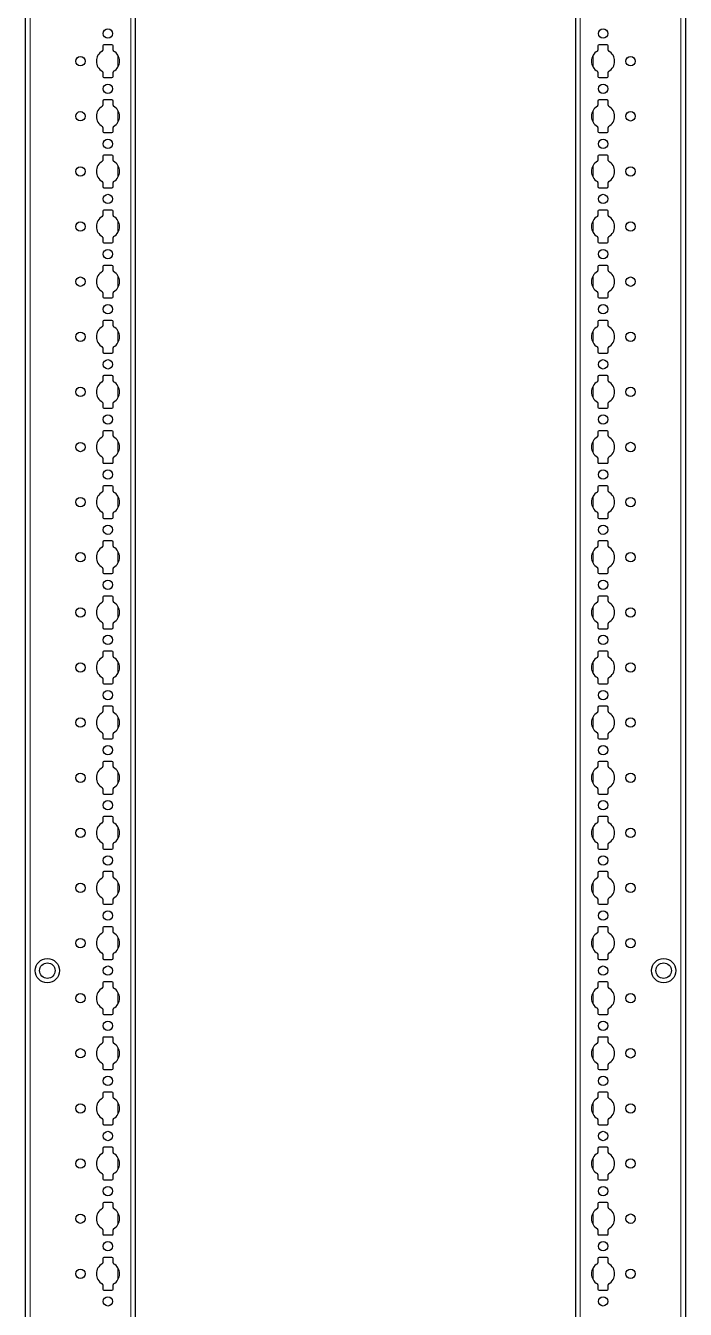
# Model space of a CAD drawing. Header units: millimetres. Extents: x -250 to 4725, y -1647 to 1577.
# Drawn here: x 4426 to 4725, y -423 to 159 of the extents above; entities that cross this region are included whole.
import ezdxf

# ---------------------------------------------------------------- set-up
doc = ezdxf.new("R2010")
doc.units = ezdxf.units.MM

msp = doc.modelspace()

# ---------------------------------------------------------------- linework, layer by layer
at = {"color": 7, "linetype": 'Continuous', "lineweight": 25}
for p, q in [((4425.51, -1006.24), (4425.51, 1092.76)), ((4475.21, 1092.76), (4475.21, -1006.24)), ((4675.21, -1006.24), (4675.21, 1092.76)), ((4724.91, 1092.76), (4724.91, -1006.24)), ((4460.56, 150.16), (4460.56, 148.28)), ((4464.66, 150.66), (4461.06, 150.66)), ((4465.16, 148.28), (4465.16, 150.16)), ((4685.26, 150.16), (4685.26, 148.28)), ((4689.36, 150.66), (4685.76, 150.66)), ((4689.86, 148.28), (4689.86, 150.16)), ((4460.56, 138.23), (4460.56, 136.36)), ((4461.06, 135.86), (4464.66, 135.86)), ((4465.16, 136.36), (4465.16, 138.23)), ((4685.26, 138.23), (4685.26, 136.36)), ((4685.76, 135.86), (4689.36, 135.86)), ((4689.86, 136.36), (4689.86, 138.23)), ((4460.56, 125.16), (4460.56, 123.28)), ((4464.66, 125.66), (4461.06, 125.66)), ((4465.16, 123.28), (4465.16, 125.16)), ((4685.26, 125.16), (4685.26, 123.28)), ((4689.36, 125.66), (4685.76, 125.66)), ((4689.86, 123.28), (4689.86, 125.16)), ((4460.56, 113.23), (4460.56, 111.36)), ((4461.06, 110.86), (4464.66, 110.86)), ((4465.16, 111.36), (4465.16, 113.23)), ((4685.26, 113.23), (4685.26, 111.36)), ((4685.76, 110.86), (4689.36, 110.86)), ((4689.86, 111.36), (4689.86, 113.23)), ((4460.56, 100.16), (4460.56, 98.28)), ((4464.66, 100.66), (4461.06, 100.66)), ((4465.16, 98.28), (4465.16, 100.16)), ((4685.26, 100.16), (4685.26, 98.28)), ((4689.36, 100.66), (4685.76, 100.66)), ((4689.86, 98.28), (4689.86, 100.16)), ((4460.56, 88.23), (4460.56, 86.36)), ((4465.16, 86.36), (4465.16, 88.23)), ((4685.26, 88.23), (4685.26, 86.36)), ((4689.86, 86.36), (4689.86, 88.23)), ((4461.06, 85.86), (4464.66, 85.86)), ((4685.76, 85.86), (4689.36, 85.86)), ((4460.56, 75.16), (4460.56, 73.28)), ((4464.66, 75.66), (4461.06, 75.66)), ((4465.16, 73.28), (4465.16, 75.16)), ((4685.26, 75.16), (4685.26, 73.28)), ((4689.36, 75.66), (4685.76, 75.66)), ((4689.86, 73.28), (4689.86, 75.16)), ((4460.56, 63.23), (4460.56, 61.36)), ((4461.06, 60.86), (4464.66, 60.86)), ((4465.16, 61.36), (4465.16, 63.23)), ((4685.26, 63.23), (4685.26, 61.36)), ((4685.76, 60.86), (4689.36, 60.86)), ((4689.86, 61.36), (4689.86, 63.23)), ((4460.56, 50.16), (4460.56, 48.28)), ((4464.66, 50.66), (4461.06, 50.66)), ((4465.16, 48.28), (4465.16, 50.16)), ((4685.26, 50.16), (4685.26, 48.28)), ((4689.36, 50.66), (4685.76, 50.66)), ((4689.86, 48.28), (4689.86, 50.16)), ((4460.56, 38.23), (4460.56, 36.36)), ((4461.06, 35.86), (4464.66, 35.86)), ((4465.16, 36.36), (4465.16, 38.23)), ((4685.26, 38.23), (4685.26, 36.36)), ((4685.76, 35.86), (4689.36, 35.86)), ((4689.86, 36.36), (4689.86, 38.23)), ((4460.56, 25.16), (4460.56, 23.28)), ((4464.66, 25.66), (4461.06, 25.66)), ((4465.16, 23.28), (4465.16, 25.16)), ((4685.26, 25.16), (4685.26, 23.28)), ((4689.36, 25.66), (4685.76, 25.66)), ((4689.86, 23.28), (4689.86, 25.16)), ((4460.56, 13.23), (4460.56, 11.36)), ((4465.16, 11.36), (4465.16, 13.23)), ((4685.26, 13.23), (4685.26, 11.36)), ((4689.86, 11.36), (4689.86, 13.23)), ((4461.06, 10.86), (4464.66, 10.86)), ((4685.76, 10.86), (4689.36, 10.86)), ((4460.56, 0.16), (4460.56, -1.72)), ((4464.66, 0.66), (4461.06, 0.66)), ((4465.16, -1.72), (4465.16, 0.16)), ((4685.26, 0.16), (4685.26, -1.72)), ((4689.36, 0.66), (4685.76, 0.66)), ((4689.86, -1.72), (4689.86, 0.16)), ((4460.56, -11.77), (4460.56, -13.64)), ((4461.06, -14.14), (4464.66, -14.14)), ((4465.16, -13.64), (4465.16, -11.77)), ((4685.26, -11.77), (4685.26, -13.64)), ((4685.76, -14.14), (4689.36, -14.14)), ((4689.86, -13.64), (4689.86, -11.77)), ((4460.56, -24.84), (4460.56, -26.72)), ((4464.66, -24.34), (4461.06, -24.34)), ((4465.16, -26.72), (4465.16, -24.84)), ((4685.26, -24.84), (4685.26, -26.72)), ((4689.36, -24.34), (4685.76, -24.34)), ((4689.86, -26.72), (4689.86, -24.84)), ((4460.56, -36.77), (4460.56, -38.64)), ((4461.06, -39.14), (4464.66, -39.14)), ((4465.16, -38.64), (4465.16, -36.77)), ((4685.26, -36.77), (4685.26, -38.64)), ((4685.76, -39.14), (4689.36, -39.14)), ((4689.86, -38.64), (4689.86, -36.77)), ((4460.56, -49.84), (4460.56, -51.72)), ((4464.66, -49.34), (4461.06, -49.34)), ((4465.16, -51.72), (4465.16, -49.84)), ((4685.26, -49.84), (4685.26, -51.72)), ((4689.36, -49.34), (4685.76, -49.34)), ((4689.86, -51.72), (4689.86, -49.84)), ((4460.56, -61.77), (4460.56, -63.64)), ((4465.16, -63.64), (4465.16, -61.77)), ((4685.26, -61.77), (4685.26, -63.64)), ((4689.86, -63.64), (4689.86, -61.77)), ((4461.06, -64.14), (4464.66, -64.14)), ((4685.76, -64.14), (4689.36, -64.14)), ((4460.56, -74.84), (4460.56, -76.72)), ((4464.66, -74.34), (4461.06, -74.34)), ((4465.16, -76.72), (4465.16, -74.84)), ((4685.26, -74.84), (4685.26, -76.72)), ((4689.36, -74.34), (4685.76, -74.34)), ((4689.86, -76.72), (4689.86, -74.84)), ((4460.56, -86.77), (4460.56, -88.64)), ((4465.16, -88.64), (4465.16, -86.77)), ((4685.26, -86.77), (4685.26, -88.64)), ((4689.86, -88.64), (4689.86, -86.77)), ((4461.06, -89.14), (4464.66, -89.14)), ((4685.76, -89.14), (4689.36, -89.14)), ((4460.56, -99.84), (4460.56, -101.72)), ((4464.66, -99.34), (4461.06, -99.34)), ((4465.16, -101.72), (4465.16, -99.84)), ((4685.26, -99.84), (4685.26, -101.72)), ((4689.36, -99.34), (4685.76, -99.34)), ((4689.86, -101.72), (4689.86, -99.84)), ((4460.56, -111.77), (4460.56, -113.64)), ((4461.06, -114.14), (4464.66, -114.14)), ((4465.16, -113.64), (4465.16, -111.77)), ((4685.26, -111.77), (4685.26, -113.64)), ((4685.76, -114.14), (4689.36, -114.14)), ((4689.86, -113.64), (4689.86, -111.77)), ((4460.56, -124.84), (4460.56, -126.72)), ((4464.66, -124.34), (4461.06, -124.34)), ((4465.16, -126.72), (4465.16, -124.84)), ((4685.26, -124.84), (4685.26, -126.72)), ((4689.36, -124.34), (4685.76, -124.34)), ((4689.86, -126.72), (4689.86, -124.84)), ((4460.56, -136.77), (4460.56, -138.64)), ((4461.06, -139.14), (4464.66, -139.14)), ((4465.16, -138.64), (4465.16, -136.77)), ((4685.26, -136.77), (4685.26, -138.64)), ((4685.76, -139.14), (4689.36, -139.14)), ((4689.86, -138.64), (4689.86, -136.77)), ((4460.56, -149.84), (4460.56, -151.72)), ((4464.66, -149.34), (4461.06, -149.34)), ((4465.16, -151.72), (4465.16, -149.84)), ((4685.26, -149.84), (4685.26, -151.72)), ((4689.36, -149.34), (4685.76, -149.34)), ((4689.86, -151.72), (4689.86, -149.84)), ((4460.56, -161.77), (4460.56, -163.64)), ((4465.16, -163.64), (4465.16, -161.77)), ((4685.26, -161.77), (4685.26, -163.64)), ((4689.86, -163.64), (4689.86, -161.77)), ((4461.06, -164.14), (4464.66, -164.14)), ((4685.76, -164.14), (4689.36, -164.14)), ((4464.66, -174.34), (4461.06, -174.34)), ((4689.36, -174.34), (4685.76, -174.34)), ((4460.56, -174.84), (4460.56, -176.72)), ((4465.16, -176.72), (4465.16, -174.84)), ((4685.26, -174.84), (4685.26, -176.72)), ((4689.86, -176.72), (4689.86, -174.84)), ((4460.56, -186.77), (4460.56, -188.64)), ((4461.06, -189.14), (4464.66, -189.14)), ((4465.16, -188.64), (4465.16, -186.77)), ((4685.26, -186.77), (4685.26, -188.64)), ((4685.76, -189.14), (4689.36, -189.14)), ((4689.86, -188.64), (4689.86, -186.77)), ((4460.56, -199.84), (4460.56, -201.72)), ((4464.66, -199.34), (4461.06, -199.34)), ((4465.16, -201.72), (4465.16, -199.84)), ((4685.26, -199.84), (4685.26, -201.72)), ((4689.36, -199.34), (4685.76, -199.34)), ((4689.86, -201.72), (4689.86, -199.84)), ((4460.56, -211.77), (4460.56, -213.64)), ((4461.06, -214.14), (4464.66, -214.14)), ((4465.16, -213.64), (4465.16, -211.77)), ((4685.26, -211.77), (4685.26, -213.64)), ((4685.76, -214.14), (4689.36, -214.14)), ((4689.86, -213.64), (4689.86, -211.77)), ((4460.56, -224.84), (4460.56, -226.72)), ((4464.66, -224.34), (4461.06, -224.34)), ((4465.16, -226.72), (4465.16, -224.84)), ((4685.26, -224.84), (4685.26, -226.72)), ((4689.36, -224.34), (4685.76, -224.34)), ((4689.86, -226.72), (4689.86, -224.84)), ((4460.56, -236.77), (4460.56, -238.64)), ((4465.16, -238.64), (4465.16, -236.77)), ((4685.26, -236.77), (4685.26, -238.64)), ((4689.86, -238.64), (4689.86, -236.77)), ((4461.06, -239.14), (4464.66, -239.14)), ((4685.76, -239.14), (4689.36, -239.14)), ((4460.56, -249.84), (4460.56, -251.72)), ((4464.66, -249.34), (4461.06, -249.34)), ((4465.16, -251.72), (4465.16, -249.84)), ((4685.26, -249.84), (4685.26, -251.72)), ((4689.36, -249.34), (4685.76, -249.34)), ((4689.86, -251.72), (4689.86, -249.84)), ((4460.56, -261.77), (4460.56, -263.64)), ((4465.16, -263.64), (4465.16, -261.77)), ((4685.26, -261.77), (4685.26, -263.64)), ((4689.86, -263.64), (4689.86, -261.77)), ((4461.06, -264.14), (4464.66, -264.14)), ((4685.76, -264.14), (4689.36, -264.14)), ((4460.56, -274.84), (4460.56, -276.72)), ((4464.66, -274.34), (4461.06, -274.34)), ((4465.16, -276.72), (4465.16, -274.84)), ((4685.26, -274.84), (4685.26, -276.72)), ((4689.36, -274.34), (4685.76, -274.34)), ((4689.86, -276.72), (4689.86, -274.84)), ((4460.56, -286.77), (4460.56, -288.64)), ((4461.06, -289.14), (4464.66, -289.14)), ((4465.16, -288.64), (4465.16, -286.77)), ((4685.26, -286.77), (4685.26, -288.64)), ((4685.76, -289.14), (4689.36, -289.14)), ((4689.86, -288.64), (4689.86, -286.77)), ((4460.56, -299.84), (4460.56, -301.72)), ((4464.66, -299.34), (4461.06, -299.34)), ((4465.16, -301.72), (4465.16, -299.84)), ((4685.26, -299.84), (4685.26, -301.72)), ((4689.36, -299.34), (4685.76, -299.34)), ((4689.86, -301.72), (4689.86, -299.84)), ((4460.56, -311.77), (4460.56, -313.64)), ((4461.06, -314.14), (4464.66, -314.14)), ((4465.16, -313.64), (4465.16, -311.77)), ((4685.26, -311.77), (4685.26, -313.64)), ((4685.76, -314.14), (4689.36, -314.14)), ((4689.86, -313.64), (4689.86, -311.77)), ((4460.56, -324.84), (4460.56, -326.72)), ((4464.66, -324.34), (4461.06, -324.34)), ((4465.16, -326.72), (4465.16, -324.84)), ((4685.26, -324.84), (4685.26, -326.72)), ((4689.36, -324.34), (4685.76, -324.34)), ((4689.86, -326.72), (4689.86, -324.84)), ((4460.56, -336.77), (4460.56, -338.64)), ((4465.16, -338.64), (4465.16, -336.77)), ((4685.26, -336.77), (4685.26, -338.64)), ((4689.86, -338.64), (4689.86, -336.77)), ((4461.06, -339.14), (4464.66, -339.14)), ((4685.76, -339.14), (4689.36, -339.14)), ((4460.56, -349.84), (4460.56, -351.72)), ((4464.66, -349.34), (4461.06, -349.34)), ((4465.16, -351.72), (4465.16, -349.84)), ((4685.26, -349.84), (4685.26, -351.72)), ((4689.36, -349.34), (4685.76, -349.34)), ((4689.86, -351.72), (4689.86, -349.84)), ((4460.56, -361.77), (4460.56, -363.64)), ((4461.06, -364.14), (4464.66, -364.14)), ((4465.16, -363.64), (4465.16, -361.77)), ((4685.26, -361.77), (4685.26, -363.64)), ((4685.76, -364.14), (4689.36, -364.14)), ((4689.86, -363.64), (4689.86, -361.77)), ((4460.56, -374.84), (4460.56, -376.72)), ((4464.66, -374.34), (4461.06, -374.34)), ((4465.16, -376.72), (4465.16, -374.84)), ((4685.26, -374.84), (4685.26, -376.72)), ((4689.36, -374.34), (4685.76, -374.34)), ((4689.86, -376.72), (4689.86, -374.84)), ((4460.56, -386.77), (4460.56, -388.64)), ((4461.06, -389.14), (4464.66, -389.14)), ((4465.16, -388.64), (4465.16, -386.77)), ((4685.26, -386.77), (4685.26, -388.64)), ((4685.76, -389.14), (4689.36, -389.14)), ((4689.86, -388.64), (4689.86, -386.77)), ((4460.56, -399.84), (4460.56, -401.72)), ((4464.66, -399.34), (4461.06, -399.34)), ((4465.16, -401.72), (4465.16, -399.84)), ((4685.26, -399.84), (4685.26, -401.72)), ((4689.36, -399.34), (4685.76, -399.34)), ((4689.86, -401.72), (4689.86, -399.84)), ((4460.56, -411.77), (4460.56, -413.64)), ((4465.16, -413.64), (4465.16, -411.77)), ((4685.26, -411.77), (4685.26, -413.64)), ((4689.86, -413.64), (4689.86, -411.77)), ((4461.06, -414.14), (4464.66, -414.14)), ((4685.76, -414.14), (4689.36, -414.14))]:
    msp.add_line(p, q, dxfattribs=at)
at = {"color": 8, "linetype": 'Continuous', "lineweight": 18}
for p, q in [((4427.51, 1092.76), (4427.51, -1006.24)), ((4473.21, -1006.24), (4473.21, 1092.76)), ((4677.21, 1092.76), (4677.21, -1006.24)), ((4722.91, -1006.24), (4722.91, 1092.76)), ((4467.36, 140.55), (4467.36, 145.96)), ((4683.06, 145.96), (4683.06, 140.55)), ((4467.36, 115.55), (4467.36, 120.96)), ((4683.06, 120.96), (4683.06, 115.55)), ((4467.36, 90.55), (4467.36, 95.96)), ((4683.06, 95.96), (4683.06, 90.55)), ((4467.36, 65.55), (4467.36, 70.96)), ((4683.06, 70.96), (4683.06, 65.55)), ((4467.36, 40.55), (4467.36, 45.96)), ((4683.06, 45.96), (4683.06, 40.55)), ((4467.36, 15.55), (4467.36, 20.96)), ((4683.06, 20.96), (4683.06, 15.55)), ((4467.36, -9.45), (4467.36, -4.04)), ((4683.06, -4.04), (4683.06, -9.45)), ((4467.36, -34.45), (4467.36, -29.04)), ((4683.06, -29.04), (4683.06, -34.45)), ((4467.36, -59.45), (4467.36, -54.04)), ((4683.06, -54.04), (4683.06, -59.45)), ((4467.36, -84.45), (4467.36, -79.04)), ((4683.06, -79.04), (4683.06, -84.45)), ((4467.36, -109.45), (4467.36, -104.04)), ((4683.06, -104.04), (4683.06, -109.45)), ((4467.36, -134.45), (4467.36, -129.04)), ((4683.06, -129.04), (4683.06, -134.45)), ((4467.36, -159.45), (4467.36, -154.04)), ((4683.06, -154.04), (4683.06, -159.45)), ((4467.36, -184.45), (4467.36, -179.04)), ((4683.06, -179.04), (4683.06, -184.45)), ((4467.36, -209.45), (4467.36, -204.04)), ((4683.06, -204.04), (4683.06, -209.45)), ((4467.36, -234.45), (4467.36, -229.04)), ((4683.06, -229.04), (4683.06, -234.45)), ((4467.36, -259.45), (4467.36, -254.04)), ((4683.06, -254.04), (4683.06, -259.45)), ((4467.36, -284.45), (4467.36, -279.04)), ((4683.06, -279.04), (4683.06, -284.45)), ((4467.36, -309.45), (4467.36, -304.04)), ((4683.06, -304.04), (4683.06, -309.45)), ((4467.36, -334.45), (4467.36, -329.04)), ((4683.06, -329.04), (4683.06, -334.45)), ((4467.36, -359.45), (4467.36, -354.04)), ((4683.06, -354.04), (4683.06, -359.45)), ((4467.36, -384.45), (4467.36, -379.04)), ((4683.06, -379.04), (4683.06, -384.45)), ((4467.36, -409.45), (4467.36, -404.04)), ((4683.06, -404.04), (4683.06, -409.45))]:
    msp.add_line(p, q, dxfattribs=at)
at = {"color": 7, "linetype": 'Continuous', "lineweight": 25}
for centre, radius in [((4462.86, 155.76), 2.12), ((4687.56, 155.76), 2.12), ((4450.36, 143.26), 2.12), ((4700.06, 143.26), 2.13), ((4462.86, 130.76), 2.12), ((4687.56, 130.76), 2.12), ((4450.36, 118.26), 2.12), ((4700.06, 118.26), 2.13), ((4462.86, 105.76), 2.12), ((4687.56, 105.76), 2.12), ((4450.36, 93.26), 2.12), ((4700.06, 93.26), 2.13), ((4462.86, 80.76), 2.12), ((4687.56, 80.76), 2.12), ((4450.36, 68.26), 2.12), ((4700.06, 68.26), 2.13), ((4462.86, 55.76), 2.12), ((4687.56, 55.76), 2.12), ((4450.36, 43.26), 2.12), ((4700.06, 43.26), 2.13), ((4462.86, 30.76), 2.12), ((4687.56, 30.76), 2.12), ((4450.36, 18.26), 2.12), ((4700.06, 18.26), 2.13), ((4462.86, 5.76), 2.12), ((4687.56, 5.76), 2.12), ((4450.36, -6.74), 2.12), ((4700.06, -6.74), 2.13), ((4462.86, -19.24), 2.12), ((4687.56, -19.24), 2.12), ((4450.36, -31.74), 2.12), ((4700.06, -31.74), 2.13), ((4462.86, -44.24), 2.12), ((4687.56, -44.24), 2.12), ((4450.36, -56.74), 2.12), ((4700.06, -56.74), 2.13), ((4462.86, -69.24), 2.12), ((4687.56, -69.24), 2.12), ((4450.36, -81.74), 2.12), ((4700.06, -81.74), 2.13), ((4462.86, -94.24), 2.12), ((4687.56, -94.24), 2.12), ((4450.36, -106.74), 2.12), ((4700.06, -106.74), 2.13), ((4462.86, -119.24), 2.12), ((4687.56, -119.24), 2.12), ((4450.36, -131.74), 2.12), ((4700.06, -131.74), 2.13), ((4462.86, -144.24), 2.12), ((4687.56, -144.24), 2.12), ((4450.36, -156.74), 2.12), ((4700.06, -156.74), 2.13), ((4462.86, -169.24), 2.12), ((4687.56, -169.24), 2.12), ((4450.36, -181.74), 2.12), ((4700.06, -181.74), 2.13), ((4462.86, -194.24), 2.12), ((4687.56, -194.24), 2.12), ((4450.36, -206.74), 2.12), ((4700.06, -206.74), 2.13), ((4462.86, -219.24), 2.12), ((4687.56, -219.24), 2.12), ((4450.36, -231.74), 2.12), ((4700.06, -231.74), 2.13), ((4462.86, -244.24), 2.12), ((4687.56, -244.24), 2.12), ((4450.36, -256.74), 2.12), ((4700.06, -256.74), 2.13), ((4435.36, -269.24), 5.5), ((4435.36, -269.24), 3.5), ((4462.86, -269.24), 2.12), ((4687.56, -269.24), 2.12), ((4715.06, -269.24), 5.5), ((4715.06, -269.24), 3.5), ((4450.36, -281.74), 2.12), ((4700.06, -281.74), 2.13), ((4462.86, -294.24), 2.12), ((4687.56, -294.24), 2.12), ((4450.36, -306.74), 2.12), ((4700.06, -306.74), 2.13), ((4462.86, -319.24), 2.12), ((4687.56, -319.24), 2.12), ((4450.36, -331.74), 2.12), ((4700.06, -331.74), 2.13), ((4462.86, -344.24), 2.12), ((4687.56, -344.24), 2.12), ((4450.36, -356.74), 2.12), ((4700.06, -356.74), 2.13), ((4462.86, -369.24), 2.12), ((4687.56, -369.24), 2.12), ((4450.36, -381.74), 2.12), ((4700.06, -381.74), 2.13), ((4462.86, -394.24), 2.12), ((4687.56, -394.24), 2.12), ((4450.36, -406.74), 2.12), ((4700.06, -406.74), 2.13), ((4462.86, -419.24), 2.12), ((4687.56, -419.24), 2.12)]:
    msp.add_circle(centre, radius, dxfattribs=at)
for centre, radius, start, end in [((4462.86, 143.26), 5.25, 119.14074, 240.85926), ((4460.06, 148.28), 0.5, 299.14074, 0), ((4461.06, 150.16), 0.5, 90, 180), ((4464.66, 150.16), 0.5, 0, 90), ((4465.66, 148.28), 0.5, 180, 240.85926), ((4462.86, 143.26), 5.25, 299.14074, 60.85926), ((4687.56, 143.26), 5.25, 119.14074, 240.85926), ((4684.76, 148.28), 0.5, 299.14074, 0), ((4685.76, 150.16), 0.5, 90, 180), ((4689.36, 150.16), 0.5, 0, 90), ((4690.36, 148.28), 0.5, 180, 240.85926), ((4687.56, 143.26), 5.25, 299.14074, 60.85926), ((4460.06, 138.23), 0.5, 0, 60.85926), ((4461.06, 136.36), 0.5, 180, 270), ((4464.66, 136.36), 0.5, 270, 0), ((4465.66, 138.23), 0.5, 119.14074, 180), ((4684.76, 138.23), 0.5, 0, 60.85926), ((4685.76, 136.36), 0.5, 180, 270), ((4689.36, 136.36), 0.5, 270, 0), ((4690.36, 138.23), 0.5, 119.14074, 180), ((4462.86, 118.26), 5.25, 119.14074, 240.85926), ((4460.06, 123.28), 0.5, 299.14074, 0), ((4461.06, 125.16), 0.5, 90, 180), ((4464.66, 125.16), 0.5, 0, 90), ((4465.66, 123.28), 0.5, 180, 240.85926), ((4462.86, 118.26), 5.25, 299.14074, 60.85926), ((4687.56, 118.26), 5.25, 119.14074, 240.85926), ((4684.76, 123.28), 0.5, 299.14074, 0), ((4685.76, 125.16), 0.5, 90, 180), ((4689.36, 125.16), 0.5, 0, 90), ((4690.36, 123.28), 0.5, 180, 240.85926), ((4687.56, 118.26), 5.25, 299.14074, 60.85926), ((4460.06, 113.23), 0.5, 0, 60.85926), ((4461.06, 111.36), 0.5, 180, 270), ((4464.66, 111.36), 0.5, 270, 0), ((4465.66, 113.23), 0.5, 119.14074, 180), ((4684.76, 113.23), 0.5, 0, 60.85926), ((4685.76, 111.36), 0.5, 180, 270), ((4689.36, 111.36), 0.5, 270, 0), ((4690.36, 113.23), 0.5, 119.14074, 180), ((4461.06, 100.16), 0.5, 90, 180), ((4464.66, 100.16), 0.5, 0, 90), ((4685.76, 100.16), 0.5, 90, 180), ((4689.36, 100.16), 0.5, 0, 90), ((4462.86, 93.26), 5.25, 119.14074, 240.85926), ((4460.06, 98.28), 0.5, 299.14074, 0), ((4465.66, 98.28), 0.5, 180, 240.85926), ((4462.86, 93.26), 5.25, 299.14074, 60.85926), ((4687.56, 93.26), 5.25, 119.14074, 240.85926), ((4684.76, 98.28), 0.5, 299.14074, 0), ((4690.36, 98.28), 0.5, 180, 240.85926), ((4687.56, 93.26), 5.25, 299.14074, 60.85926), ((4460.06, 88.23), 0.5, 0, 60.85926), ((4465.66, 88.23), 0.5, 119.14074, 180), ((4684.76, 88.23), 0.5, 0, 60.85926), ((4690.36, 88.23), 0.5, 119.14074, 180), ((4461.06, 86.36), 0.5, 180, 270), ((4464.66, 86.36), 0.5, 270, 0), ((4685.76, 86.36), 0.5, 180, 270), ((4689.36, 86.36), 0.5, 270, 0), ((4462.86, 68.26), 5.25, 119.14074, 240.85926), ((4460.06, 73.28), 0.5, 299.14074, 0), ((4461.06, 75.16), 0.5, 90, 180), ((4464.66, 75.16), 0.5, 0, 90), ((4465.66, 73.28), 0.5, 180, 240.85926), ((4462.86, 68.26), 5.25, 299.14074, 60.85926), ((4687.56, 68.26), 5.25, 119.14074, 240.85926), ((4684.76, 73.28), 0.5, 299.14074, 0), ((4685.76, 75.16), 0.5, 90, 180), ((4689.36, 75.16), 0.5, 0, 90), ((4690.36, 73.28), 0.5, 180, 240.85926), ((4687.56, 68.26), 5.25, 299.14074, 60.85926), ((4460.06, 63.23), 0.5, 0, 60.85926), ((4461.06, 61.36), 0.5, 180, 270), ((4464.66, 61.36), 0.5, 270, 0), ((4465.66, 63.23), 0.5, 119.14074, 180), ((4684.76, 63.23), 0.5, 0, 60.85926), ((4685.76, 61.36), 0.5, 180, 270), ((4689.36, 61.36), 0.5, 270, 0), ((4690.36, 63.23), 0.5, 119.14074, 180), ((4462.86, 43.26), 5.25, 119.14074, 240.85926), ((4460.06, 48.28), 0.5, 299.14074, 0), ((4461.06, 50.16), 0.5, 90, 180), ((4464.66, 50.16), 0.5, 0, 90), ((4465.66, 48.28), 0.5, 180, 240.85926), ((4462.86, 43.26), 5.25, 299.14074, 60.85926), ((4687.56, 43.26), 5.25, 119.14074, 240.85926), ((4684.76, 48.28), 0.5, 299.14074, 0), ((4685.76, 50.16), 0.5, 90, 180), ((4689.36, 50.16), 0.5, 0, 90), ((4690.36, 48.28), 0.5, 180, 240.85926), ((4687.56, 43.26), 5.25, 299.14074, 60.85926), ((4460.06, 38.23), 0.5, 0, 60.85926), ((4461.06, 36.36), 0.5, 180, 270), ((4464.66, 36.36), 0.5, 270, 0), ((4465.66, 38.23), 0.5, 119.14074, 180), ((4684.76, 38.23), 0.5, 0, 60.85926), ((4685.76, 36.36), 0.5, 180, 270), ((4689.36, 36.36), 0.5, 270, 0), ((4690.36, 38.23), 0.5, 119.14074, 180), ((4461.06, 25.16), 0.5, 90, 180), ((4464.66, 25.16), 0.5, 360, 90), ((4685.76, 25.16), 0.5, 90, 180), ((4689.36, 25.16), 0.5, 0, 90), ((4462.86, 18.26), 5.25, 119.14074, 240.85926), ((4460.06, 23.28), 0.5, 299.14074, 0), ((4465.66, 23.28), 0.5, 180, 240.85926), ((4462.86, 18.26), 5.25, 299.14074, 60.85926), ((4687.56, 18.26), 5.25, 119.14074, 240.85926), ((4684.76, 23.28), 0.5, 299.14074, 0), ((4690.36, 23.28), 0.5, 180, 240.85926), ((4687.56, 18.26), 5.25, 299.14074, 60.85926), ((4460.06, 13.23), 0.5, 0, 60.85926), ((4465.66, 13.23), 0.5, 119.14074, 180), ((4684.76, 13.23), 0.5, 0, 60.85926), ((4690.36, 13.23), 0.5, 119.14074, 180), ((4461.06, 11.36), 0.5, 180, 270), ((4464.66, 11.36), 0.5, 270, 0), ((4685.76, 11.36), 0.5, 180, 270), ((4689.36, 11.36), 0.5, 270, 0), ((4461.06, 0.16), 0.5, 90, 180), ((4464.66, 0.16), 0.5, 360, 90), ((4685.76, 0.16), 0.5, 90, 180), ((4689.36, 0.16), 0.5, 0, 90), ((4462.86, -6.74), 5.25, 119.14074, 240.85926), ((4460.06, -1.72), 0.5, 299.14074, 0), ((4465.66, -1.72), 0.5, 180, 240.85926), ((4462.86, -6.74), 5.25, 299.14074, 60.85926), ((4687.56, -6.74), 5.25, 119.14074, 240.85926), ((4684.76, -1.72), 0.5, 299.14074, 0), ((4690.36, -1.72), 0.5, 180, 240.85926), ((4687.56, -6.74), 5.25, 299.14074, 60.85926), ((4460.06, -11.77), 0.5, 0, 60.85926), ((4465.66, -11.77), 0.5, 119.14074, 180), ((4684.76, -11.77), 0.5, 0, 60.85926), ((4690.36, -11.77), 0.5, 119.14074, 180), ((4461.06, -13.64), 0.5, 180, 270), ((4464.66, -13.64), 0.5, 270, 0), ((4685.76, -13.64), 0.5, 180, 270), ((4689.36, -13.64), 0.5, 270, 0), ((4462.86, -31.74), 5.25, 119.14074, 240.85926), ((4460.06, -26.72), 0.5, 299.14074, 0), ((4461.06, -24.84), 0.5, 90, 180), ((4464.66, -24.84), 0.5, 0, 90), ((4465.66, -26.72), 0.5, 180, 240.85926), ((4462.86, -31.74), 5.25, 299.14074, 60.85926), ((4687.56, -31.74), 5.25, 119.14074, 240.85926), ((4684.76, -26.72), 0.5, 299.14074, 0), ((4685.76, -24.84), 0.5, 90, 180), ((4689.36, -24.84), 0.5, 0, 90), ((4690.36, -26.72), 0.5, 180, 240.85926), ((4687.56, -31.74), 5.25, 299.14074, 60.85926), ((4460.06, -36.77), 0.5, 0, 60.85926), ((4461.06, -38.64), 0.5, 180, 270), ((4464.66, -38.64), 0.5, 270, 0), ((4465.66, -36.77), 0.5, 119.14074, 180), ((4684.76, -36.77), 0.5, 0, 60.85926), ((4685.76, -38.64), 0.5, 180, 270), ((4689.36, -38.64), 0.5, 270, 0), ((4690.36, -36.77), 0.5, 119.14074, 180), ((4462.86, -56.74), 5.25, 119.14074, 240.85926), ((4460.06, -51.72), 0.5, 299.14074, 0), ((4461.06, -49.84), 0.5, 90, 180), ((4464.66, -49.84), 0.5, 0, 90), ((4465.66, -51.72), 0.5, 180, 240.85926), ((4462.86, -56.74), 5.25, 299.14074, 60.85926), ((4687.56, -56.74), 5.25, 119.14074, 240.85926), ((4684.76, -51.72), 0.5, 299.14074, 0), ((4685.76, -49.84), 0.5, 90, 180), ((4689.36, -49.84), 0.5, 0, 90), ((4690.36, -51.72), 0.5, 180, 240.85926), ((4687.56, -56.74), 5.25, 299.14074, 60.85926), ((4460.06, -61.77), 0.5, 0, 60.85926), ((4461.06, -63.64), 0.5, 180, 270), ((4464.66, -63.64), 0.5, 270, 0), ((4465.66, -61.77), 0.5, 119.14074, 180), ((4684.76, -61.77), 0.5, 0, 60.85926), ((4685.76, -63.64), 0.5, 180, 270), ((4689.36, -63.64), 0.5, 270, 0), ((4690.36, -61.77), 0.5, 119.14074, 180), ((4461.06, -74.84), 0.5, 90, 180), ((4464.66, -74.84), 0.5, 0, 90), ((4685.76, -74.84), 0.5, 90, 180), ((4689.36, -74.84), 0.5, 0, 90), ((4462.86, -81.74), 5.25, 119.14074, 240.85926), ((4460.06, -76.72), 0.5, 299.14074, 0), ((4465.66, -76.72), 0.5, 180, 240.85926), ((4462.86, -81.74), 5.25, 299.14074, 60.85926), ((4687.56, -81.74), 5.25, 119.14074, 240.85926), ((4684.76, -76.72), 0.5, 299.14074, 0), ((4690.36, -76.72), 0.5, 180, 240.85926), ((4687.56, -81.74), 5.25, 299.14074, 60.85926), ((4460.06, -86.77), 0.5, 0, 60.85926), ((4465.66, -86.77), 0.5, 119.14074, 180), ((4684.76, -86.77), 0.5, 0, 60.85926), ((4690.36, -86.77), 0.5, 119.14074, 180), ((4461.06, -88.64), 0.5, 180, 270), ((4464.66, -88.64), 0.5, 270, 0), ((4685.76, -88.64), 0.5, 180, 270), ((4689.36, -88.64), 0.5, 270, 0), ((4462.86, -106.74), 5.25, 119.14074, 240.85926), ((4460.06, -101.72), 0.5, 299.14074, 0), ((4461.06, -99.84), 0.5, 90, 180), ((4464.66, -99.84), 0.5, 0, 90), ((4465.66, -101.72), 0.5, 180, 240.85926), ((4462.86, -106.74), 5.25, 299.14074, 60.85926), ((4687.56, -106.74), 5.25, 119.14074, 240.85926), ((4684.76, -101.72), 0.5, 299.14074, 0), ((4685.76, -99.84), 0.5, 90, 180), ((4689.36, -99.84), 0.5, 0, 90), ((4690.36, -101.72), 0.5, 180, 240.85926), ((4687.56, -106.74), 5.25, 299.14074, 60.85926), ((4460.06, -111.77), 0.5, 0, 60.85926), ((4461.06, -113.64), 0.5, 180, 270), ((4464.66, -113.64), 0.5, 270, 0), ((4465.66, -111.77), 0.5, 119.14074, 180), ((4684.76, -111.77), 0.5, 0, 60.85926), ((4685.76, -113.64), 0.5, 180, 270), ((4689.36, -113.64), 0.5, 270, 0), ((4690.36, -111.77), 0.5, 119.14074, 180), ((4462.86, -131.74), 5.25, 119.14074, 240.85926), ((4460.06, -126.72), 0.5, 299.14074, 0), ((4461.06, -124.84), 0.5, 90, 180), ((4464.66, -124.84), 0.5, 0, 90), ((4465.66, -126.72), 0.5, 180, 240.85926), ((4462.86, -131.74), 5.25, 299.14074, 60.85926), ((4687.56, -131.74), 5.25, 119.14074, 240.85926), ((4684.76, -126.72), 0.5, 299.14074, 0), ((4685.76, -124.84), 0.5, 90, 180), ((4689.36, -124.84), 0.5, 0, 90), ((4690.36, -126.72), 0.5, 180, 240.85926), ((4687.56, -131.74), 5.25, 299.14074, 60.85926), ((4460.06, -136.77), 0.5, 0, 60.85926), ((4461.06, -138.64), 0.5, 180, 270), ((4464.66, -138.64), 0.5, 270, 0), ((4465.66, -136.77), 0.5, 119.14074, 180), ((4684.76, -136.77), 0.5, 0, 60.85926), ((4685.76, -138.64), 0.5, 180, 270), ((4689.36, -138.64), 0.5, 270, 0), ((4690.36, -136.77), 0.5, 119.14074, 180), ((4461.06, -149.84), 0.5, 90, 180), ((4464.66, -149.84), 0.5, 0, 90), ((4685.76, -149.84), 0.5, 90, 180), ((4689.36, -149.84), 0.5, 0, 90), ((4462.86, -156.74), 5.25, 119.14074, 240.85926), ((4460.06, -151.72), 0.5, 299.14074, 0), ((4465.66, -151.72), 0.5, 180, 240.85926), ((4462.86, -156.74), 5.25, 299.14074, 60.85926), ((4687.56, -156.74), 5.25, 119.14074, 240.85926), ((4684.76, -151.72), 0.5, 299.14074, 0), ((4690.36, -151.72), 0.5, 180, 240.85926), ((4687.56, -156.74), 5.25, 299.14074, 60.85926), ((4460.06, -161.77), 0.5, 0, 60.85926), ((4465.66, -161.77), 0.5, 119.14074, 180), ((4684.76, -161.77), 0.5, 0, 60.85926), ((4690.36, -161.77), 0.5, 119.14074, 180), ((4461.06, -163.64), 0.5, 180, 270), ((4464.66, -163.64), 0.5, 270, 0), ((4685.76, -163.64), 0.5, 180, 270), ((4689.36, -163.64), 0.5, 270, 0), ((4461.06, -174.84), 0.5, 90, 180), ((4464.66, -174.84), 0.5, 0, 90), ((4685.76, -174.84), 0.5, 90, 180), ((4689.36, -174.84), 0.5, 0, 90), ((4462.86, -181.74), 5.25, 119.14074, 240.85926), ((4460.06, -176.72), 0.5, 299.14074, 0), ((4465.66, -176.72), 0.5, 180, 240.85926), ((4462.86, -181.74), 5.25, 299.14074, 60.85926), ((4687.56, -181.74), 5.25, 119.14074, 240.85926), ((4684.76, -176.72), 0.5, 299.14074, 0), ((4690.36, -176.72), 0.5, 180, 240.85926), ((4687.56, -181.74), 5.25, 299.14074, 60.85926), ((4460.06, -186.77), 0.5, 0, 60.85926), ((4461.06, -188.64), 0.5, 180, 270), ((4464.66, -188.64), 0.5, 270, 0), ((4465.66, -186.77), 0.5, 119.14074, 180), ((4684.76, -186.77), 0.5, 0, 60.85926), ((4685.76, -188.64), 0.5, 180, 270), ((4689.36, -188.64), 0.5, 270, 0), ((4690.36, -186.77), 0.5, 119.14074, 180), ((4462.86, -206.74), 5.25, 119.14074, 240.85926), ((4460.06, -201.72), 0.5, 299.14074, 0), ((4461.06, -199.84), 0.5, 90, 180), ((4464.66, -199.84), 0.5, 0, 90), ((4465.66, -201.72), 0.5, 180, 240.85926), ((4462.86, -206.74), 5.25, 299.14074, 60.85926), ((4687.56, -206.74), 5.25, 119.14074, 240.85926), ((4684.76, -201.72), 0.5, 299.14074, 0), ((4685.76, -199.84), 0.5, 90, 180), ((4689.36, -199.84), 0.5, 0, 90), ((4690.36, -201.72), 0.5, 180, 240.85926), ((4687.56, -206.74), 5.25, 299.14074, 60.85926), ((4460.06, -211.77), 0.5, 0, 60.85926), ((4461.06, -213.64), 0.5, 180, 270), ((4464.66, -213.64), 0.5, 270, 0), ((4465.66, -211.77), 0.5, 119.14074, 180), ((4684.76, -211.77), 0.5, 0, 60.85926), ((4685.76, -213.64), 0.5, 180, 270), ((4689.36, -213.64), 0.5, 270, 0), ((4690.36, -211.77), 0.5, 119.14074, 180), ((4460.06, -226.72), 0.5, 299.14074, 0), ((4461.06, -224.84), 0.5, 90, 180), ((4464.66, -224.84), 0.5, 0, 90), ((4465.66, -226.72), 0.5, 180, 240.85926), ((4684.76, -226.72), 0.5, 299.14074, 0), ((4685.76, -224.84), 0.5, 90, 180), ((4689.36, -224.84), 0.5, 0, 90), ((4690.36, -226.72), 0.5, 180, 240.85926), ((4462.86, -231.74), 5.25, 119.14074, 240.85926), ((4462.86, -231.74), 5.25, 299.14074, 60.85926), ((4687.56, -231.74), 5.25, 119.14074, 240.85926), ((4687.56, -231.74), 5.25, 299.14074, 60.85926), ((4460.06, -236.77), 0.5, 0, 60.85926), ((4461.06, -238.64), 0.5, 180, 270), ((4464.66, -238.64), 0.5, 270, 0), ((4465.66, -236.77), 0.5, 119.14074, 180), ((4684.76, -236.77), 0.5, 0, 60.85926), ((4685.76, -238.64), 0.5, 180, 270), ((4689.36, -238.64), 0.5, 270, 0), ((4690.36, -236.77), 0.5, 119.14074, 180), ((4461.06, -249.84), 0.5, 90, 180), ((4464.66, -249.84), 0.5, 0, 90), ((4685.76, -249.84), 0.5, 90, 180), ((4689.36, -249.84), 0.5, 0, 90), ((4462.86, -256.74), 5.25, 119.14074, 240.85926), ((4460.06, -251.72), 0.5, 299.14074, 0), ((4465.66, -251.72), 0.5, 180, 240.85926), ((4462.86, -256.74), 5.25, 299.14074, 60.85926), ((4687.56, -256.74), 5.25, 119.14074, 240.85926), ((4684.76, -251.72), 0.5, 299.14074, 0), ((4690.36, -251.72), 0.5, 180, 240.85926), ((4687.56, -256.74), 5.25, 299.14074, 60.85926), ((4460.06, -261.77), 0.5, 0, 60.85926), ((4465.66, -261.77), 0.5, 119.14074, 180), ((4684.76, -261.77), 0.5, 0, 60.85926), ((4690.36, -261.77), 0.5, 119.14074, 180), ((4461.06, -263.64), 0.5, 180, 270), ((4464.66, -263.64), 0.5, 270, 0), ((4685.76, -263.64), 0.5, 180, 270), ((4689.36, -263.64), 0.5, 270, 0), ((4462.86, -281.74), 5.25, 119.14074, 240.85926), ((4460.06, -276.72), 0.5, 299.14074, 0), ((4461.06, -274.84), 0.5, 90, 180), ((4464.66, -274.84), 0.5, 0, 90), ((4465.66, -276.72), 0.5, 180, 240.85926), ((4462.86, -281.74), 5.25, 299.14074, 60.85926), ((4687.56, -281.74), 5.25, 119.14074, 240.85926), ((4684.76, -276.72), 0.5, 299.14074, 0), ((4685.76, -274.84), 0.5, 90, 180), ((4689.36, -274.84), 0.5, 0, 90), ((4690.36, -276.72), 0.5, 180, 240.85926), ((4687.56, -281.74), 5.25, 299.14074, 60.85926), ((4460.06, -286.77), 0.5, 0, 60.85926), ((4461.06, -288.64), 0.5, 180, 270), ((4464.66, -288.64), 0.5, 270, 0), ((4465.66, -286.77), 0.5, 119.14074, 180), ((4684.76, -286.77), 0.5, 0, 60.85926), ((4685.76, -288.64), 0.5, 180, 270), ((4689.36, -288.64), 0.5, 270, 0), ((4690.36, -286.77), 0.5, 119.14074, 180), ((4462.86, -306.74), 5.25, 119.14074, 240.85926), ((4460.06, -301.72), 0.5, 299.14074, 0), ((4461.06, -299.84), 0.5, 90, 180), ((4464.66, -299.84), 0.5, 0, 90), ((4465.66, -301.72), 0.5, 180, 240.85926), ((4462.86, -306.74), 5.25, 299.14074, 60.85926), ((4687.56, -306.74), 5.25, 119.14074, 240.85926), ((4684.76, -301.72), 0.5, 299.14074, 0), ((4685.76, -299.84), 0.5, 90, 180), ((4689.36, -299.84), 0.5, 0, 90), ((4690.36, -301.72), 0.5, 180, 240.85926), ((4687.56, -306.74), 5.25, 299.14074, 60.85926), ((4460.06, -311.77), 0.5, 0, 60.85926), ((4461.06, -313.64), 0.5, 180, 270), ((4464.66, -313.64), 0.5, 270, 0), ((4465.66, -311.77), 0.5, 119.14074, 180), ((4684.76, -311.77), 0.5, 0, 60.85926), ((4685.76, -313.64), 0.5, 180, 270), ((4689.36, -313.64), 0.5, 270, 0), ((4690.36, -311.77), 0.5, 119.14074, 180), ((4461.06, -324.84), 0.5, 90, 180), ((4464.66, -324.84), 0.5, 0, 90), ((4685.76, -324.84), 0.5, 90, 180), ((4689.36, -324.84), 0.5, 0, 90), ((4462.86, -331.74), 5.25, 119.14074, 240.85926), ((4460.06, -326.72), 0.5, 299.14074, 0), ((4465.66, -326.72), 0.5, 180, 240.85926), ((4462.86, -331.74), 5.25, 299.14074, 60.85926), ((4687.56, -331.74), 5.25, 119.14074, 240.85926), ((4684.76, -326.72), 0.5, 299.14074, 0), ((4690.36, -326.72), 0.5, 180, 240.85926), ((4687.56, -331.74), 5.25, 299.14074, 60.85926), ((4460.06, -336.77), 0.5, 0, 60.85926), ((4465.66, -336.77), 0.5, 119.14074, 180), ((4684.76, -336.77), 0.5, 0, 60.85926), ((4690.36, -336.77), 0.5, 119.14074, 180), ((4461.06, -338.64), 0.5, 180, 270), ((4464.66, -338.64), 0.5, 270, 0), ((4685.76, -338.64), 0.5, 180, 270), ((4689.36, -338.64), 0.5, 270, 0), ((4462.86, -356.74), 5.25, 119.14074, 240.85926), ((4460.06, -351.72), 0.5, 299.14074, 0), ((4461.06, -349.84), 0.5, 90, 180), ((4464.66, -349.84), 0.5, 0, 90), ((4465.66, -351.72), 0.5, 180, 240.85926), ((4462.86, -356.74), 5.25, 299.14074, 60.85926), ((4687.56, -356.74), 5.25, 119.14074, 240.85926), ((4684.76, -351.72), 0.5, 299.14074, 0), ((4685.76, -349.84), 0.5, 90, 180), ((4689.36, -349.84), 0.5, 0, 90), ((4690.36, -351.72), 0.5, 180, 240.85926), ((4687.56, -356.74), 5.25, 299.14074, 60.85926), ((4460.06, -361.77), 0.5, 0, 60.85926), ((4461.06, -363.64), 0.5, 180, 270), ((4464.66, -363.64), 0.5, 270, 0), ((4465.66, -361.77), 0.5, 119.14074, 180), ((4684.76, -361.77), 0.5, 0, 60.85926), ((4685.76, -363.64), 0.5, 180, 270), ((4689.36, -363.64), 0.5, 270, 0), ((4690.36, -361.77), 0.5, 119.14074, 180), ((4462.86, -381.74), 5.25, 119.14074, 240.85926), ((4460.06, -376.72), 0.5, 299.14074, 0), ((4461.06, -374.84), 0.5, 90, 180), ((4464.66, -374.84), 0.5, 0, 90), ((4465.66, -376.72), 0.5, 180, 240.85926), ((4462.86, -381.74), 5.25, 299.14074, 60.85926), ((4687.56, -381.74), 5.25, 119.14074, 240.85926), ((4684.76, -376.72), 0.5, 299.14074, 0), ((4685.76, -374.84), 0.5, 90, 180), ((4689.36, -374.84), 0.5, 0, 90), ((4690.36, -376.72), 0.5, 180, 240.85926), ((4687.56, -381.74), 5.25, 299.14074, 60.85926), ((4460.06, -386.77), 0.5, 0, 60.85926), ((4461.06, -388.64), 0.5, 180, 270), ((4464.66, -388.64), 0.5, 270, 0), ((4465.66, -386.77), 0.5, 119.14074, 180), ((4684.76, -386.77), 0.5, 0, 60.85926), ((4685.76, -388.64), 0.5, 180, 270), ((4689.36, -388.64), 0.5, 270, 0), ((4690.36, -386.77), 0.5, 119.14074, 180), ((4460.06, -401.72), 0.5, 299.14074, 0), ((4461.06, -399.84), 0.5, 90, 180), ((4464.66, -399.84), 0.5, 0, 90), ((4465.66, -401.72), 0.5, 180, 240.85926), ((4684.76, -401.72), 0.5, 299.14074, 0), ((4685.76, -399.84), 0.5, 90, 180), ((4689.36, -399.84), 0.5, 0, 90), ((4690.36, -401.72), 0.5, 180, 240.85926), ((4462.86, -406.74), 5.25, 119.14074, 240.85926), ((4462.86, -406.74), 5.25, 299.14074, 60.85926), ((4687.56, -406.74), 5.25, 119.14074, 240.85926), ((4687.56, -406.74), 5.25, 299.14074, 60.85926), ((4460.06, -411.77), 0.5, 0, 60.85926), ((4465.66, -411.77), 0.5, 119.14074, 180), ((4684.76, -411.77), 0.5, 0, 60.85926), ((4690.36, -411.77), 0.5, 119.14074, 180), ((4461.06, -413.64), 0.5, 180, 270), ((4464.66, -413.64), 0.5, 270, 0), ((4685.76, -413.64), 0.5, 180, 270), ((4689.36, -413.64), 0.5, 270, 0)]:
    msp.add_arc(centre, radius, start, end, dxfattribs=at)

doc.saveas('drawing.dxf')
